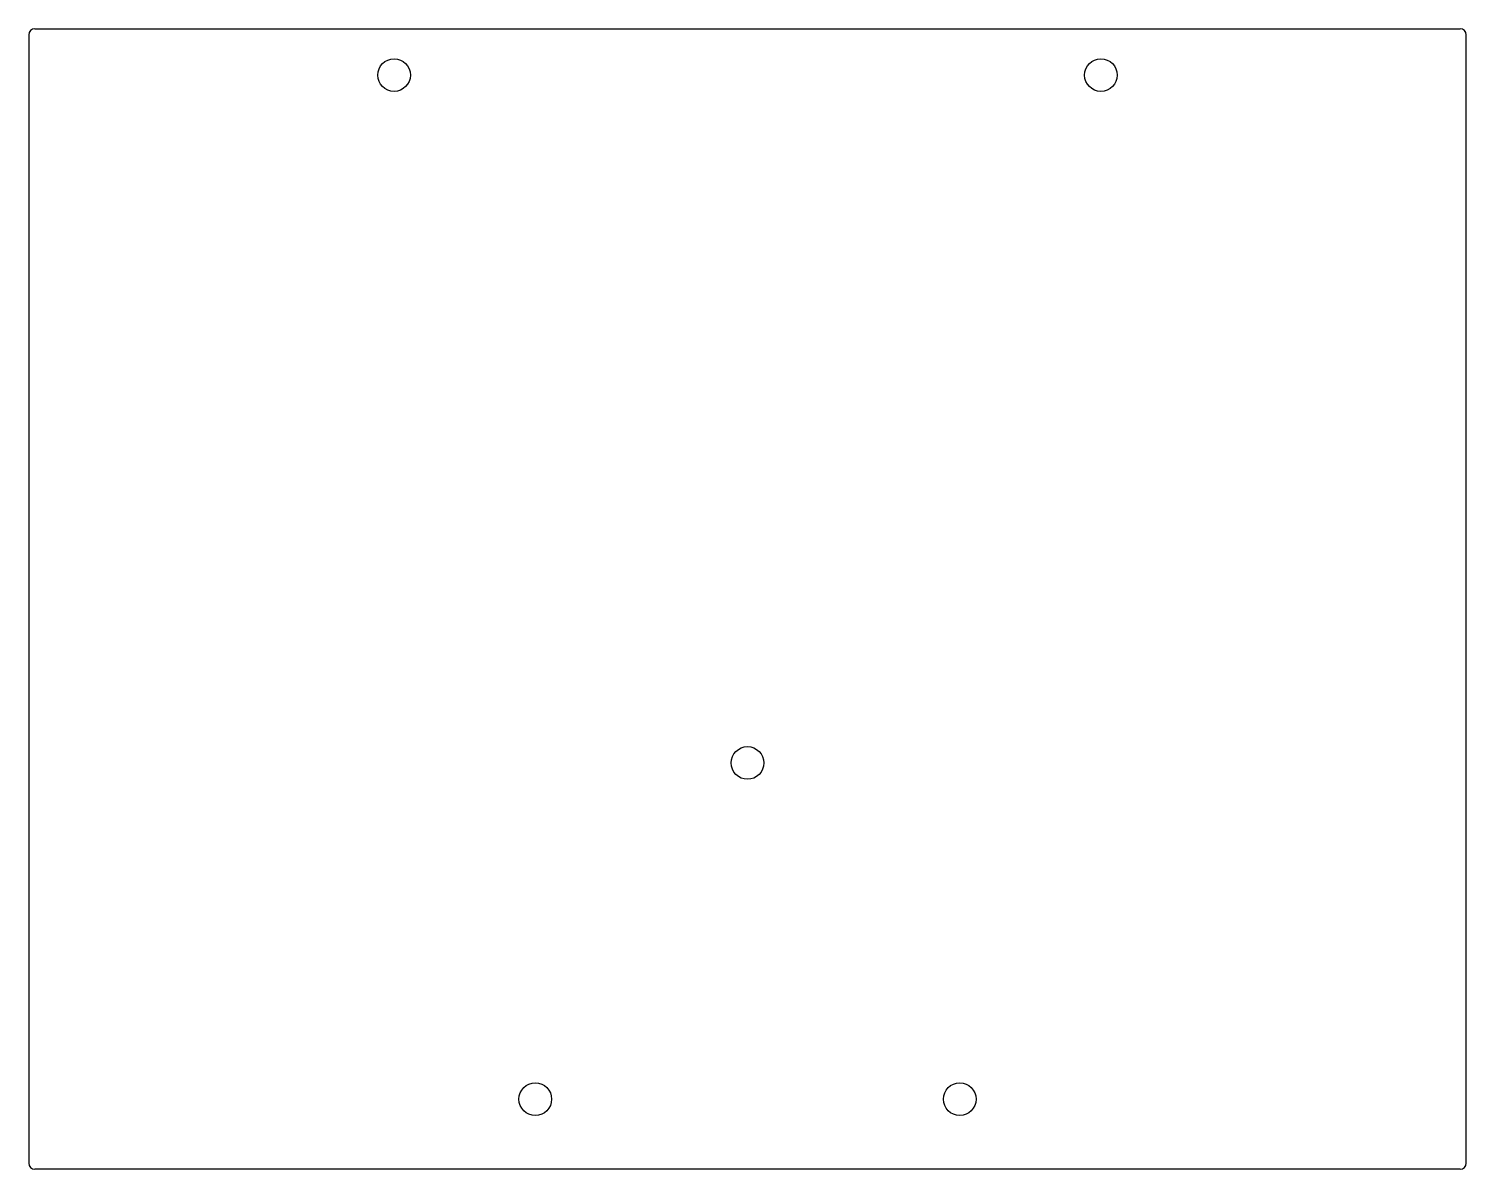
# Model space of a CAD drawing. Header units: millimetres. Extents: x 39 to 281, y -243 to -51.
import ezdxf

# ---------------------------------------------------------------- set-up
doc = ezdxf.new("R2010")
doc.units = ezdxf.units.MM
doc.layers.get('0').update_dxf_attribs({"linetype": 'CONTINUOUS'})

msp = doc.modelspace()

# ---------------------------------------------------------------- linework, layer by layer
for p, q in [((40.26, -50.66), (280.26, -50.66)), ((39.26, -51.66), (39.26, -241.66)), ((281.26, -241.66), (281.26, -51.6)), ((280.26, -242.66), (40.26, -242.66))]:
    msp.add_line(p, q)
for centre in [(100.76, -58.46), (219.76, -58.46), (160.26, -174.26), (124.54, -230.86), (195.99, -230.86)]:
    msp.add_circle(centre, 2.75)
for centre, start, end in [((40.26, -51.66), 90, 180), ((280.26, -51.66), 0, 90), ((40.26, -241.66), 180, 270), ((40.26, -241.66), 180, 270), ((280.26, -241.66), -90, 0)]:
    msp.add_arc(centre, 1, start, end)

doc.saveas('drawing.dxf')
